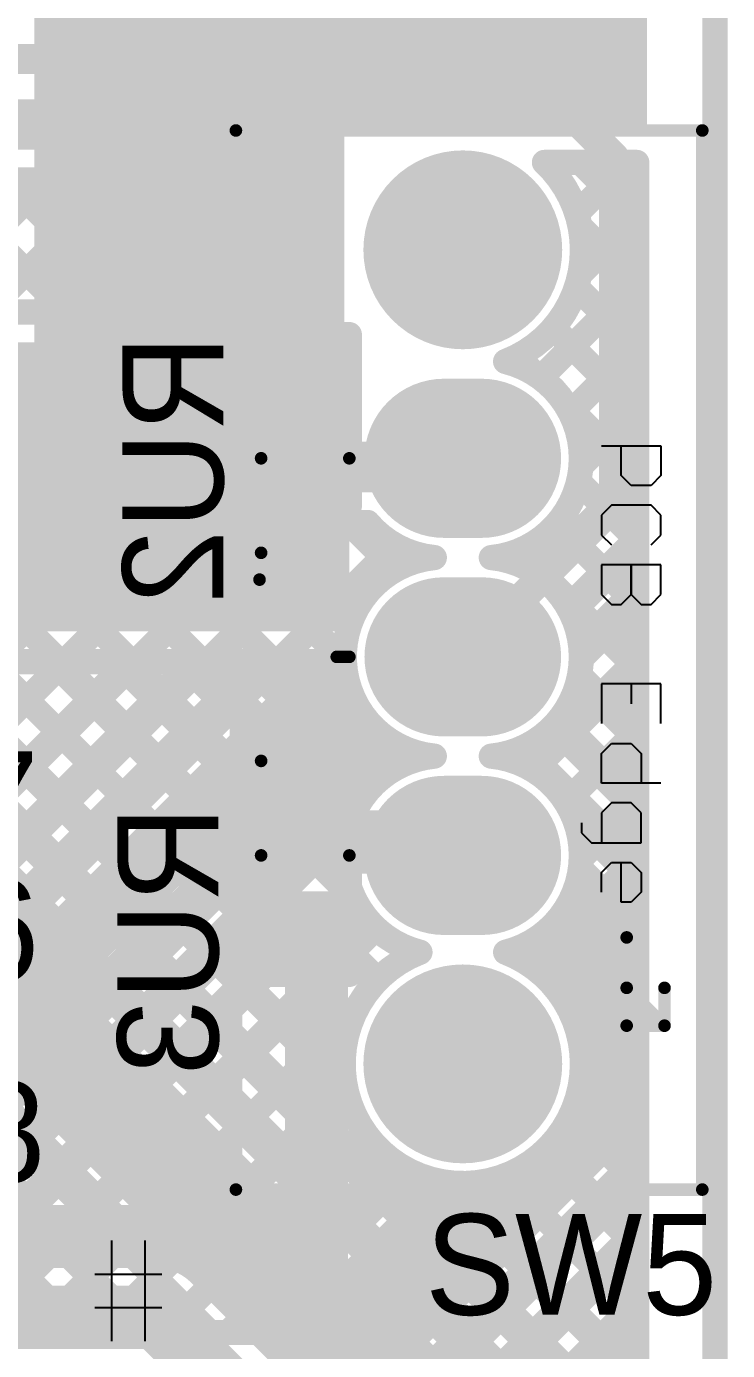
# Model space of a CAD drawing. Header units: millimetres. Extents: x 0.79 to 4.38, y 0.99 to 3.94.
# Drawn here: x 4.073 to 4.351, y 1.524 to 2.049 of the extents above; entities that cross this region are included whole.
import ezdxf

# ---------------------------------------------------------------- set-up
doc = ezdxf.new("R2010")
doc.units = ezdxf.units.MM
doc.header["$MEASUREMENT"] = 0
for name, color, linetype in [('BottomLayer', 5, 'Continuous'), ('BottomOverlay', 54, 'Continuous'), ('BottomPaste', 16, 'Continuous'), ('BottomSolder', 6, 'Continuous'), ('Mechanical2', 216, 'Continuous'), ('MultiLayer', 9, 'Continuous'), ('PadHoleLayer', 156, 'Continuous'), ('TopLayer', 1, 'Continuous'), ('TopOverlay', 2, 'Continuous'), ('TopSolder', 216, 'Continuous')]:
    doc.layers.add(name, color=color, linetype=linetype)

# ---------------------------------------------------------------- blocks, each defined once
blk = doc.blocks.new('OS102011MA1QN1_58')
at = {"layer": 'BottomLayer'}
for points, const_width in [([(-0.10039, 0, 1), (-0.06496, 0, 1)], 0.03543), ([(-0.01378, 0.00744, 1), (0.01378, 0.00744, 1)], 0.02756), ([(0.06496, 0.00744, 1), (0.09252, 0.00744, 1)], 0.02756), ([(0.1437, 0.00744, 1), (0.17126, 0.00744, 1)], 0.02756), ([(0.22244, 0, 1), (0.25787, 0, 1)], 0.03543), ([(-0.01378, -0.00744, 1), (0.01378, -0.00744, 1)], 0.02756), ([(0.06496, -0.00744, 1), (0.09252, -0.00744, 1)], 0.02756), ([(0.1437, -0.00744, 1), (0.17126, -0.00744, 1)], 0.02756)]:
    blk.add_lwpolyline(points, format="xyb", close=True, dxfattribs=dict(at, const_width=const_width))
at = {"layer": 'BottomLayer', "const_width": 0.05512}
for points in [[(0, 0.00744), (0, -0.00744)], [(0.07874, 0.00744), (0.07874, -0.00744)], [(0.15748, 0.00744), (0.15748, -0.00744)]]:
    blk.add_lwpolyline(points, dxfattribs=at)
at = {"layer": 'BottomSolder'}
for points, const_width in [([(-0.10239, 0, 1), (-0.06296, 0, 1)], 0.03943), ([(-0.01578, 0.00744, 1), (0.01578, 0.00744, 1)], 0.03156), ([(0.06296, 0.00744, 1), (0.09452, 0.00744, 1)], 0.03156), ([(0.1417, 0.00744, 1), (0.17326, 0.00744, 1)], 0.03156), ([(0.22044, 0, 1), (0.25987, 0, 1)], 0.03943), ([(-0.01578, -0.00744, 1), (0.01578, -0.00744, 1)], 0.03156), ([(0.06296, -0.00744, 1), (0.09452, -0.00744, 1)], 0.03156), ([(0.1417, -0.00744, 1), (0.17326, -0.00744, 1)], 0.03156)]:
    blk.add_lwpolyline(points, format="xyb", close=True, dxfattribs=dict(at, const_width=const_width))
at = {"layer": 'BottomSolder', "const_width": 0.06312}
for points in [[(0, 0.00744), (0, -0.00744)], [(0.07874, 0.00744), (0.07874, -0.00744)], [(0.15748, 0.00744), (0.15748, -0.00744)]]:
    blk.add_lwpolyline(points, dxfattribs=at)
at = {"layer": 'MultiLayer'}
for points, const_width in [([(-0.10039, 0, 1), (-0.06496, 0, 1)], 0.03543), ([(-0.01378, 0.00744, 1), (0.01378, 0.00744, 1)], 0.02756), ([(0.06496, 0.00744, 1), (0.09252, 0.00744, 1)], 0.02756), ([(0.1437, 0.00744, 1), (0.17126, 0.00744, 1)], 0.02756), ([(0.22244, 0, 1), (0.25787, 0, 1)], 0.03543), ([(-0.01378, -0.00744, 1), (0.01378, -0.00744, 1)], 0.02756), ([(0.06496, -0.00744, 1), (0.09252, -0.00744, 1)], 0.02756), ([(0.1437, -0.00744, 1), (0.17126, -0.00744, 1)], 0.02756)]:
    blk.add_lwpolyline(points, format="xyb", close=True, dxfattribs=dict(at, const_width=const_width))
at = {"layer": 'MultiLayer', "const_width": 0.05512}
for points in [[(0, 0.00744), (0, -0.00744)], [(0.07874, 0.00744), (0.07874, -0.00744)], [(0.15748, 0.00744), (0.15748, -0.00744)]]:
    blk.add_lwpolyline(points, dxfattribs=at)
at = {"layer": 'PadHoleLayer'}
for points, const_width in [([(-0.09498, 0, 1), (-0.07037, 0, 1)], 0.02461), ([(0.22785, 0, 1), (0.25246, 0, 1)], 0.02461), ([(-0.00984, 0, 1), (0.00984, 0, 1)], 0.01969), ([(0.0689, 0, 1), (0.08858, 0, 1)], 0.01969), ([(0.14764, 0, 1), (0.16732, 0, 1)], 0.01969)]:
    blk.add_lwpolyline(points, format="xyb", close=True, dxfattribs=dict(at, const_width=const_width))
at = {"layer": 'TopLayer'}
for points, const_width in [([(-0.10039, 0, 1), (-0.06496, 0, 1)], 0.03543), ([(-0.01378, 0.00744, 1), (0.01378, 0.00744, 1)], 0.02756), ([(0.06496, 0.00744, 1), (0.09252, 0.00744, 1)], 0.02756), ([(0.1437, 0.00744, 1), (0.17126, 0.00744, 1)], 0.02756), ([(0.22244, 0, 1), (0.25787, 0, 1)], 0.03543), ([(-0.01378, -0.00744, 1), (0.01378, -0.00744, 1)], 0.02756), ([(0.06496, -0.00744, 1), (0.09252, -0.00744, 1)], 0.02756), ([(0.1437, -0.00744, 1), (0.17126, -0.00744, 1)], 0.02756)]:
    blk.add_lwpolyline(points, format="xyb", close=True, dxfattribs=dict(at, const_width=const_width))
at = {"layer": 'TopLayer', "const_width": 0.05512}
for points in [[(0, 0.00744), (0, -0.00744)], [(0.07874, 0.00744), (0.07874, -0.00744)], [(0.15748, 0.00744), (0.15748, -0.00744)]]:
    blk.add_lwpolyline(points, dxfattribs=at)
at = {"layer": 'TopOverlay'}
for p, q in [((-0.005, 0.055), (-0.005, 0.07861)), ((-0.005, 0.07861), (0.00681, 0.07861)), ((0.00681, 0.07861), (0.01074, 0.07468)), ((0.01074, 0.07468), (0.01074, 0.06681)), ((0.02255, 0.07861), (0.01861, 0.07468)), ((0.01861, 0.07468), (0.01861, 0.05894)), ((0.03042, 0.07861), (0.02255, 0.07861)), ((0.03436, 0.07468), (0.03042, 0.07861)), ((0.04223, 0.07861), (0.04223, 0.055)), ((0.05404, 0.07861), (0.04223, 0.07861)), ((0.05797, 0.07468), (0.05404, 0.07861)), ((0.05797, 0.07074), (0.05797, 0.07468)), ((0.1052, 0.07861), (0.08946, 0.07861)), ((0.08946, 0.07861), (0.08946, 0.055)), ((0.12881, 0.07861), (0.12881, 0.055)), ((0.05404, 0.06681), (0.05797, 0.07074)), ((0.11307, 0.06681), (0.11701, 0.07074)), ((0.11701, 0.07074), (0.12881, 0.07074)), ((0.14062, 0.07074), (0.13669, 0.06681)), ((0.15243, 0.07074), (0.14062, 0.07074)), ((0.15243, 0.05106), (0.15243, 0.07074)), ((0.1603, 0.06681), (0.16424, 0.07074)), ((0.16424, 0.07074), (0.17211, 0.07074)), ((0.17211, 0.07074), (0.17604, 0.06681)), ((0.01074, 0.06681), (0.00681, 0.06287)), ((0.05404, 0.06681), (0.04223, 0.06681)), ((0.04223, 0.06681), (0.05404, 0.06681)), ((0.05797, 0.06287), (0.05404, 0.06681)), ((0.08946, 0.06681), (0.09733, 0.06681)), ((0.11307, 0.05894), (0.11307, 0.06681)), ((0.13669, 0.06681), (0.13669, 0.05894)), ((0.1603, 0.05894), (0.1603, 0.06681)), ((0.17604, 0.06681), (0.17604, 0.06287)), ((0.00681, 0.06287), (-0.005, 0.06287)), ((0.01861, 0.05894), (0.02255, 0.055)), ((0.03042, 0.055), (0.03436, 0.05894)), ((0.05404, 0.055), (0.05797, 0.05894)), ((0.05797, 0.05894), (0.05797, 0.06287)), ((0.11701, 0.055), (0.11307, 0.05894)), ((0.13669, 0.05894), (0.14062, 0.055)), ((0.17604, 0.06287), (0.1603, 0.06287)), ((0.16424, 0.055), (0.1603, 0.05894)), ((0.02255, 0.055), (0.03042, 0.055)), ((0.04223, 0.055), (0.05404, 0.055)), ((0.08946, 0.055), (0.1052, 0.055)), ((0.12881, 0.055), (0.11701, 0.055)), ((0.14062, 0.055), (0.15243, 0.055)), ((0.17211, 0.055), (0.16424, 0.055)), ((0.14849, 0.04713), (0.15243, 0.05106)), ((0.14456, 0.04713), (0.14849, 0.04713))]:
    blk.add_line(p, q, dxfattribs=at)
at = {"layer": 'TopOverlay', "const_width": 0.005}
for points in [[(-0.13, -0.09), (-0.13, 0.095)], [(0.29, 0.095), (-0.13, 0.095)], [(0.29, -0.09), (0.29, 0.095)], [(0.225, 0.08), (0.21, 0.08)], [(0.21, 0.065), (0.225, 0.08)], [(0.225, 0.065), (0.225, 0.08)], [(0.21, 0.065), (0.19, 0.065)], [(0, -0.08), (0, -0.045)], [(0.07874, -0.05), (0.07874, -0.045)], [(0.15748, -0.08), (0.15748, -0.045)], [(0.04811, -0.08063), (0.07874, -0.05)], [(0.03748, -0.08), (0, -0.08)], [(0.15748, -0.08), (0.12, -0.08)], [(0.29, -0.09), (-0.13, -0.09)]]:
    blk.add_lwpolyline(points, dxfattribs=at)
at = {"layer": 'TopOverlay', "const_width": 0.0025}
for points in [[(-0.13125, 0.095, 1), (-0.12875, 0.095, 1)], [(-0.13125, 0.095, 1), (-0.12875, 0.095, 1)], [(0.28875, 0.095, 1), (0.29125, 0.095, 1)], [(0.28875, 0.095, 1), (0.29125, 0.095, 1)], [(0.20875, 0.08, 1), (0.21125, 0.08, 1)], [(0.22375, 0.08, 1), (0.22625, 0.08, 1)], [(0.22375, 0.08, 1), (0.22625, 0.08, 1)], [(0.22375, 0.08, 1), (0.22625, 0.08, 1)], [(0.18875, 0.065, 1), (0.19125, 0.065, 1)], [(0.20875, 0.065, 1), (0.21125, 0.065, 1)], [(0.20875, 0.065, 1), (0.21125, 0.065, 1)], [(0.22375, 0.065, 1), (0.22625, 0.065, 1)], [(-0.00125, -0.045, 1), (0.00125, -0.045, 1)], [(0.07749, -0.045, 1), (0.07999, -0.045, 1)], [(0.15623, -0.045, 1), (0.15873, -0.045, 1)], [(0.07749, -0.05, 1), (0.07999, -0.05, 1)], [(0.07749, -0.05, 1), (0.07999, -0.05, 1)], [(-0.00125, -0.08, 1), (0.00125, -0.08, 1)], [(-0.00125, -0.08, 1), (0.00125, -0.08, 1)], [(0.03623, -0.08, 1), (0.03873, -0.08, 1)], [(0.04686, -0.08063, 1), (0.04936, -0.08063, 1)], [(0.11875, -0.08, 1), (0.12125, -0.08, 1)], [(0.15623, -0.08, 1), (0.15873, -0.08, 1)], [(0.15623, -0.08, 1), (0.15873, -0.08, 1)], [(-0.13125, -0.09, 1), (-0.12875, -0.09, 1)], [(-0.13125, -0.09, 1), (-0.12875, -0.09, 1)], [(0.28875, -0.09, 1), (0.29125, -0.09, 1)], [(0.28875, -0.09, 1), (0.29125, -0.09, 1)]]:
    blk.add_lwpolyline(points, format="xyb", close=True, dxfattribs=at)
at = {"layer": 'TopSolder'}
for points, const_width in [([(-0.10239, 0, 1), (-0.06296, 0, 1)], 0.03943), ([(-0.01578, 0.00744, 1), (0.01578, 0.00744, 1)], 0.03156), ([(0.06296, 0.00744, 1), (0.09452, 0.00744, 1)], 0.03156), ([(0.1417, 0.00744, 1), (0.17326, 0.00744, 1)], 0.03156), ([(0.22044, 0, 1), (0.25987, 0, 1)], 0.03943), ([(-0.01578, -0.00744, 1), (0.01578, -0.00744, 1)], 0.03156), ([(0.06296, -0.00744, 1), (0.09452, -0.00744, 1)], 0.03156), ([(0.1417, -0.00744, 1), (0.17326, -0.00744, 1)], 0.03156)]:
    blk.add_lwpolyline(points, format="xyb", close=True, dxfattribs=dict(at, const_width=const_width))
at = {"layer": 'TopSolder', "const_width": 0.06312}
for points in [[(0, 0.00744), (0, -0.00744)], [(0.07874, 0.00744), (0.07874, -0.00744)], [(0.15748, 0.00744), (0.15748, -0.00744)]]:
    blk.add_lwpolyline(points, dxfattribs=at)
blk = doc.blocks.new('R__0402_B_60')
at = {"layer": 'BottomLayer'}
for points in [[(-0.0275, 0.0125), (-0.0275, -0.0125), (-0.0095, 0.0125), (-0.0095, -0.0125)], [(0.0095, 0.0125), (0.0095, -0.0125), (0.0275, 0.0125), (0.0275, -0.0125)]]:
    blk.add_solid(points, dxfattribs=at)
at = {"layer": 'BottomOverlay', "const_width": 0.01}
for points in [[(0.034, 0.019), (-0.034, 0.019)], [(-0.034, -0.019), (-0.034, 0.019)], [(0.034, -0.019), (0.034, 0.019)], [(0.034, -0.019), (-0.034, -0.019)]]:
    blk.add_lwpolyline(points, dxfattribs=at)
at = {"layer": 'BottomOverlay', "const_width": 0.005}
for points in [[(-0.0365, 0.019, 1), (-0.0315, 0.019, 1)], [(-0.0365, 0.019, 1), (-0.0315, 0.019, 1)], [(0.0315, 0.019, 1), (0.0365, 0.019, 1)], [(0.0315, 0.019, 1), (0.0365, 0.019, 1)], [(-0.0365, -0.019, 1), (-0.0315, -0.019, 1)], [(-0.0365, -0.019, 1), (-0.0315, -0.019, 1)], [(0.0315, -0.019, 1), (0.0365, -0.019, 1)], [(0.0315, -0.019, 1), (0.0365, -0.019, 1)]]:
    blk.add_lwpolyline(points, format="xyb", close=True, dxfattribs=at)
at = {"layer": 'BottomPaste'}
for points in [[(-0.0275, 0.0125), (-0.0275, -0.0125), (-0.0095, 0.0125), (-0.0095, -0.0125)], [(0.0095, 0.0125), (0.0095, -0.0125), (0.0275, 0.0125), (0.0275, -0.0125)]]:
    blk.add_solid(points, dxfattribs=at)
at = {"layer": 'BottomSolder'}
for points in [[(-0.0315, 0.0165), (-0.0315, -0.0165), (-0.0055, 0.0165), (-0.0055, -0.0165)], [(0.0055, 0.0165), (0.0055, -0.0165), (0.0315, 0.0165), (0.0315, -0.0165)]]:
    blk.add_solid(points, dxfattribs=at)
blk = doc.blocks.new('R__0402_B_61')
at = {"layer": 'BottomLayer'}
for points in [[(-0.0275, 0.0125), (-0.0275, -0.0125), (-0.0095, 0.0125), (-0.0095, -0.0125)], [(0.0095, 0.0125), (0.0095, -0.0125), (0.0275, 0.0125), (0.0275, -0.0125)]]:
    blk.add_solid(points, dxfattribs=at)
at = {"layer": 'BottomOverlay', "const_width": 0.01}
for points in [[(-0.034, 0.019), (0.034, 0.019)], [(-0.034, 0.019), (-0.034, -0.019)], [(0.034, 0.019), (0.034, -0.019)], [(-0.034, -0.019), (0.034, -0.019)]]:
    blk.add_lwpolyline(points, dxfattribs=at)
at = {"layer": 'BottomOverlay', "const_width": 0.005}
for points in [[(-0.0365, 0.019, 1), (-0.0315, 0.019, 1)], [(-0.0365, 0.019, 1), (-0.0315, 0.019, 1)], [(0.0315, 0.019, 1), (0.0365, 0.019, 1)], [(0.0315, 0.019, 1), (0.0365, 0.019, 1)], [(-0.0365, -0.019, 1), (-0.0315, -0.019, 1)], [(-0.0365, -0.019, 1), (-0.0315, -0.019, 1)], [(0.0315, -0.019, 1), (0.0365, -0.019, 1)], [(0.0315, -0.019, 1), (0.0365, -0.019, 1)]]:
    blk.add_lwpolyline(points, format="xyb", close=True, dxfattribs=at)
at = {"layer": 'BottomPaste'}
for points in [[(-0.0275, 0.0125), (-0.0275, -0.0125), (-0.0095, 0.0125), (-0.0095, -0.0125)], [(0.0095, 0.0125), (0.0095, -0.0125), (0.0275, 0.0125), (0.0275, -0.0125)]]:
    blk.add_solid(points, dxfattribs=at)
at = {"layer": 'BottomSolder'}
for points in [[(-0.0315, 0.0165), (-0.0315, -0.0165), (-0.0055, 0.0165), (-0.0055, -0.0165)], [(0.0055, 0.0165), (0.0055, -0.0165), (0.0315, 0.0165), (0.0315, -0.0165)]]:
    blk.add_solid(points, dxfattribs=at)

msp = doc.modelspace()

# ---------------------------------------------------------------- linework, layer by layer
at = {"layer": 'BottomLayer'}
for points, const_width in [([(3.006, 2.036), (4.267, 2.036)], 0.012), ([(4.267, 2.036), (4.306, 1.997)], 0.012), ([(3.941, 2.01), (4.12, 2.01)], 0.02), ([(4.12, 2.01), (4.182, 1.948)], 0.02), ([(4.306, 1.85892), (4.306, 1.997)], 0.012), ([(3.95011, 1.988), (4.11089, 1.988)], 0.01), ([(4.02875, 1.93571), (4.08104, 1.988)], 0.01), ([(4.03655, 1.988), (4.08884, 1.93571)], 0.01), ([(4.05704, 1.93571), (4.10932, 1.988)], 0.01), ([(4.06483, 1.988), (4.11712, 1.93571)], 0.01), ([(4.09312, 1.988), (4.14541, 1.93571)], 0.01), ([(4.11089, 1.988), (4.16, 1.93889)], 0.01), ([(4.08532, 1.93571), (4.12425, 1.97464)], 0.01), ([(4.1136, 1.93571), (4.13839, 1.9605)], 0.01), ([(4.182, 1.91121), (4.182, 1.948)], 0.02), ([(4.14189, 1.93571), (4.15253, 1.94636)], 0.01), ([(4.16, 1.93571), (4.16, 1.93889)], 0.01), ([(3.63721, 1.93571), (4.16, 1.93571)], 0.01), ([(3.63721, 1.91121), (4.182, 1.91121)], 0.025), ([(3.64736, 1.88671), (4.1575, 1.88671)], 0.01), ([(3.77014, 1.88671), (4.09535, 1.5615)], 0.01), ([(3.79843, 1.88671), (4.12364, 1.5615)], 0.01), ([(3.82671, 1.88671), (4.313, 1.40042)], 0.01), ([(3.85499, 1.88671), (4.313, 1.42871)], 0.01), ([(3.85694, 1.62248), (4.12117, 1.88671)], 0.01), ([(3.85694, 1.65077), (4.09289, 1.88671)], 0.01), ([(3.85694, 1.5942), (4.14946, 1.88671)], 0.01), ([(3.88328, 1.88671), (4.313, 1.45699)], 0.01), ([(3.91156, 1.88671), (4.313, 1.48528)], 0.01), ([(3.93985, 1.88671), (4.1998, 1.62676)], 0.01), ([(3.96813, 1.88671), (4.20135, 1.6535)], 0.01), ([(3.99642, 1.88671), (4.1575, 1.72563)], 0.01), ([(4.0247, 1.88671), (4.16491, 1.7465)], 0.01), ([(4.05298, 1.88671), (4.1897, 1.75)], 0.01), ([(4.08127, 1.88671), (4.21559, 1.75239)], 0.01), ([(4.10955, 1.88671), (4.19904, 1.79723)], 0.01), ([(4.13784, 1.88671), (4.1575, 1.86705)], 0.01), ([(4.1575, 1.85321), (4.1575, 1.88671)], 0.01), ([(4.24256, 1.87421), (4.246, 1.87766)], 0.02), ([(4.182, 1.87421), (4.24256, 1.87421)], 0.02), ([(3.86056, 1.56953), (4.1575, 1.86647)], 0.01), ([(4.246, 1.79892), (4.306, 1.85892)], 0.012), ([(3.88081, 1.5615), (4.17253, 1.85321)], 0.01), ([(3.9091, 1.5615), (4.19981, 1.85221)], 0.01), ([(4.1575, 1.85321), (4.17544, 1.85321)], 0.01), ([(4.17134, 1.85321), (4.20488, 1.81967)], 0.01), ([(4.182, 1.85221), (4.20827, 1.85221)], 0.01), ([(4.20062, 1.85221), (4.21934, 1.83349)], 0.01), ([(3.93738, 1.5615), (4.2191, 1.84322)], 0.01), ([(4.28893, 1.81639), (4.313, 1.84046)], 0.01), ([(4.313, 1.19305), (4.313, 1.84046)], 0.01), ([(4.30511, 1.83257), (4.313, 1.82469)], 0.01), ([(4.29271, 1.80369), (4.313, 1.82398)], 0.01), ([(4.29097, 1.81843), (4.313, 1.7964)], 0.01), ([(3.96567, 1.5615), (4.19919, 1.79503)], 0.01), ([(4.27227, 1.75497), (4.313, 1.7957)], 0.01), ([(4.29181, 1.7893), (4.313, 1.76812)], 0.01), ([(4.18245, 1.75), (4.20722, 1.77477)], 0.01), ([(4.28165, 1.77118), (4.313, 1.73983)], 0.01), ([(4.28689, 1.7413), (4.313, 1.76741)], 0.01), ([(4.21073, 1.75), (4.2232, 1.76246)], 0.01), ([(4.26381, 1.76074), (4.26733, 1.75722)], 0.01), ([(4.182, 1.75), (4.21257, 1.75)], 0.01), ([(4.1575, 1.7465), (4.16938, 1.7465)], 0.01), ([(4.1575, 1.7255), (4.1575, 1.7465)], 0.01), ([(4.29299, 1.71911), (4.313, 1.73913)], 0.01), ([(4.182, 1.7255), (4.24068, 1.7255)], 0.025), ([(4.24068, 1.7255), (4.246, 1.72018)], 0.025), ([(4.29048, 1.73407), (4.313, 1.71155)], 0.01), ([(3.99395, 1.5615), (4.1575, 1.72505)], 0.01), ([(4.1575, 1.7045), (4.1575, 1.7255)], 0.01), ([(4.27622, 1.67406), (4.313, 1.71084)], 0.01), ([(4.02223, 1.5615), (4.16523, 1.7045)], 0.01), ([(4.1575, 1.7045), (4.16938, 1.7045)], 0.01), ([(4.29034, 1.70592), (4.313, 1.68327)], 0.01), ([(4.05052, 1.5615), (4.19002, 1.701)], 0.01), ([(4.182, 1.701), (4.20396, 1.701)], 0.01), ([(4.18213, 1.701), (4.21227, 1.67085)], 0.01), ([(4.0788, 1.5615), (4.21005, 1.69275)], 0.01), ([(4.182, 1.6885), (4.18794, 1.68256)], 0.025), ([(4.18794, 1.51875), (4.18794, 1.68256)], 0.025), ([(4.27845, 1.68953), (4.313, 1.65498)], 0.01), ([(4.28867, 1.65823), (4.313, 1.68256)], 0.01), ([(4.10709, 1.5615), (4.20291, 1.65732)], 0.01), ([(4.29335, 1.63462), (4.313, 1.65428)], 0.01), ([(4.29241, 1.64728), (4.313, 1.6267)], 0.01), ([(4.1336, 1.55973), (4.19996, 1.62609)], 0.01), ([(4.18044, 1.49343), (4.313, 1.62599)], 0.01), ([(4.29046, 1.62096), (4.313, 1.59841)], 0.01), ([(4.14912, 1.54697), (4.20944, 1.60728)], 0.01), ([(4.27935, 1.60377), (4.313, 1.57013)], 0.01), ([(4.18044, 1.46515), (4.313, 1.59771)], 0.01), ([(4.16327, 1.53283), (4.22527, 1.59483)], 0.01), ([(4.23526, 1.5913), (4.313, 1.51356)], 0.01), ([(4.262, 1.59285), (4.313, 1.54184)], 0.01), ([(4.17691, 1.51818), (4.24888, 1.59015)], 0.01), ([(3.95544, 1.569), (4.1377, 1.569)], 0.025), ([(4.1377, 1.569), (4.18794, 1.51875)], 0.025), ([(4.18044, 1.43687), (4.313, 1.56942)], 0.01), ([(3.86859, 1.5615), (4.12444, 1.5615)], 0.01), ([(4.14179, 1.5543), (4.17324, 1.52285)], 0.01), ([(3.85844, 1.537), (4.12444, 1.537)], 0.025), ([(4.12444, 1.537), (4.15594, 1.5055)], 0.025), ([(4.18044, 1.40858), (4.313, 1.54114)], 0.01), ([(4.18794, 1.4295), (4.18794, 1.51875)], 0.025)]:
    msp.add_lwpolyline(points, dxfattribs=dict(at, const_width=const_width))
for points, const_width in [([(4.264, 2.036, 1), (4.27, 2.036, 1)], 0.006), ([(4.264, 2.036, 1), (4.27, 2.036, 1)], 0.006), ([(4.115, 2.01, 1), (4.125, 2.01, 1)], 0.01), ([(4.115, 2.01, 1), (4.125, 2.01, 1)], 0.01), ([(4.303, 1.997, 1), (4.309, 1.997, 1)], 0.006), ([(4.303, 1.997, 1), (4.309, 1.997, 1)], 0.006), ([(4.07854, 1.988, 1), (4.08354, 1.988, 1)], 0.005), ([(4.09062, 1.988, 1), (4.09562, 1.988, 1)], 0.005), ([(4.10682, 1.988, 1), (4.11182, 1.988, 1)], 0.005), ([(4.10839, 1.988, 1), (4.11339, 1.988, 1)], 0.005), ([(4.10839, 1.988, 1), (4.11339, 1.988, 1)], 0.005), ([(4.12175, 1.97464, 1), (4.12675, 1.97464, 1)], 0.005), ([(4.13589, 1.9605, 1), (4.14089, 1.9605, 1)], 0.005), ([(4.177, 1.948, 1), (4.187, 1.948, 1)], 0.01), ([(4.177, 1.948, 1), (4.187, 1.948, 1)], 0.01), ([(4.15003, 1.94636, 1), (4.15503, 1.94636, 1)], 0.005), ([(4.1575, 1.93889, 1), (4.1625, 1.93889, 1)], 0.005), ([(4.1575, 1.93889, 1), (4.1625, 1.93889, 1)], 0.005), ([(4.08282, 1.93571, 1), (4.08782, 1.93571, 1)], 0.005), ([(4.08634, 1.93571, 1), (4.09134, 1.93571, 1)], 0.005), ([(4.1111, 1.93571, 1), (4.1161, 1.93571, 1)], 0.005), ([(4.11462, 1.93571, 1), (4.11962, 1.93571, 1)], 0.005), ([(4.13939, 1.93571, 1), (4.14439, 1.93571, 1)], 0.005), ([(4.14291, 1.93571, 1), (4.14791, 1.93571, 1)], 0.005), ([(4.1575, 1.93571, 1), (4.1625, 1.93571, 1)], 0.005), ([(4.1575, 1.93571, 1), (4.1625, 1.93571, 1)], 0.005), ([(4.17575, 1.91121, 1), (4.18825, 1.91121, 1)], 0.0125), ([(4.177, 1.91121, 1), (4.187, 1.91121, 1)], 0.01), ([(4.07877, 1.88671, 1), (4.08377, 1.88671, 1)], 0.005), ([(4.09039, 1.88671, 1), (4.09539, 1.88671, 1)], 0.005), ([(4.10705, 1.88671, 1), (4.11205, 1.88671, 1)], 0.005), ([(4.11867, 1.88671, 1), (4.12367, 1.88671, 1)], 0.005), ([(4.13534, 1.88671, 1), (4.14034, 1.88671, 1)], 0.005), ([(4.14696, 1.88671, 1), (4.15196, 1.88671, 1)], 0.005), ([(4.155, 1.88671, 1), (4.16, 1.88671, 1)], 0.005), ([(4.155, 1.88671, 1), (4.16, 1.88671, 1)], 0.005), ([(4.241, 1.87766, 1), (4.251, 1.87766, 1)], 0.01), ([(4.177, 1.87421, 1), (4.187, 1.87421, 1)], 0.01), ([(4.23756, 1.87421, 1), (4.24756, 1.87421, 1)], 0.01), ([(4.23756, 1.87421, 1), (4.24756, 1.87421, 1)], 0.01), ([(4.155, 1.86705, 1), (4.16, 1.86705, 1)], 0.005), ([(4.155, 1.86647, 1), (4.16, 1.86647, 1)], 0.005), ([(4.303, 1.85892, 1), (4.309, 1.85892, 1)], 0.006), ([(4.303, 1.85892, 1), (4.309, 1.85892, 1)], 0.006), ([(4.155, 1.85321, 1), (4.16, 1.85321, 1)], 0.005), ([(4.155, 1.85321, 1), (4.16, 1.85321, 1)], 0.005), ([(4.16884, 1.85321, 1), (4.17384, 1.85321, 1)], 0.005), ([(4.17003, 1.85321, 1), (4.17503, 1.85321, 1)], 0.005), ([(4.17294, 1.85321, 1), (4.17794, 1.85321, 1)], 0.005), ([(4.17294, 1.85321, 1), (4.17794, 1.85321, 1)], 0.005), ([(4.1795, 1.85221, 1), (4.1845, 1.85221, 1)], 0.005), ([(4.1795, 1.85221, 1), (4.1845, 1.85221, 1)], 0.005), ([(4.19731, 1.85221, 1), (4.20231, 1.85221, 1)], 0.005), ([(4.19812, 1.85221, 1), (4.20312, 1.85221, 1)], 0.005), ([(4.20577, 1.85221, 1), (4.21077, 1.85221, 1)], 0.005), ([(4.20577, 1.85221, 1), (4.21077, 1.85221, 1)], 0.005), ([(4.2166, 1.84322, 1), (4.2216, 1.84322, 1)], 0.005), ([(4.2322, 1.83829, 1), (4.2372, 1.83829, 1)], 0.005), ([(4.2322, 1.83829, 1), (4.2372, 1.83829, 1)], 0.005), ([(4.3105, 1.84046, 1), (4.3155, 1.84046, 1)], 0.005), ([(4.3105, 1.84046, 1), (4.3155, 1.84046, 1)], 0.005), ([(4.21684, 1.83349, 1), (4.22184, 1.83349, 1)], 0.005), ([(4.30261, 1.83257, 1), (4.30761, 1.83257, 1)], 0.005), ([(4.3105, 1.82469, 1), (4.3155, 1.82469, 1)], 0.005), ([(4.3105, 1.82398, 1), (4.3155, 1.82398, 1)], 0.005), ([(4.20238, 1.81967, 1), (4.20738, 1.81967, 1)], 0.005), ([(4.28847, 1.81843, 1), (4.29347, 1.81843, 1)], 0.005), ([(4.28643, 1.81639, 1), (4.29143, 1.81639, 1)], 0.005), ([(4.28643, 1.81639, 1), (4.29143, 1.81639, 1)], 0.005), ([(4.29021, 1.80369, 1), (4.29521, 1.80369, 1)], 0.005), ([(4.19654, 1.79723, 1), (4.20154, 1.79723, 1)], 0.005), ([(4.243, 1.79892, 1), (4.249, 1.79892, 1)], 0.006), ([(4.2905, 1.79892, 1), (4.2955, 1.79892, 1)], 0.005), ([(4.2905, 1.79892, 1), (4.2955, 1.79892, 1)], 0.005), ([(4.3105, 1.7964, 1), (4.3155, 1.7964, 1)], 0.005), ([(4.19669, 1.79503, 1), (4.20169, 1.79503, 1)], 0.005), ([(4.3105, 1.7957, 1), (4.3155, 1.7957, 1)], 0.005), ([(4.28931, 1.7893, 1), (4.29431, 1.7893, 1)], 0.005), ([(4.20472, 1.77477, 1), (4.20972, 1.77477, 1)], 0.005), ([(4.27915, 1.77118, 1), (4.28415, 1.77118, 1)], 0.005), ([(4.3105, 1.76812, 1), (4.3155, 1.76812, 1)], 0.005), ([(4.3105, 1.76741, 1), (4.3155, 1.76741, 1)], 0.005), ([(4.2207, 1.76246, 1), (4.2257, 1.76246, 1)], 0.005), ([(4.2322, 1.75955, 1), (4.2372, 1.75955, 1)], 0.005), ([(4.2322, 1.75955, 1), (4.2372, 1.75955, 1)], 0.005), ([(4.2548, 1.75955, 1), (4.2598, 1.75955, 1)], 0.005), ([(4.2548, 1.75955, 1), (4.2598, 1.75955, 1)], 0.005), ([(4.26131, 1.76074, 1), (4.26631, 1.76074, 1)], 0.005), ([(4.26483, 1.75722, 1), (4.26983, 1.75722, 1)], 0.005), ([(4.26977, 1.75497, 1), (4.27477, 1.75497, 1)], 0.005), ([(4.1795, 1.75, 1), (4.1845, 1.75, 1)], 0.005), ([(4.1795, 1.75, 1), (4.1845, 1.75, 1)], 0.005), ([(4.17995, 1.75, 1), (4.18495, 1.75, 1)], 0.005), ([(4.1872, 1.75, 1), (4.1922, 1.75, 1)], 0.005), ([(4.20823, 1.75, 1), (4.21323, 1.75, 1)], 0.005), ([(4.21007, 1.75, 1), (4.21507, 1.75, 1)], 0.005), ([(4.21007, 1.75, 1), (4.21507, 1.75, 1)], 0.005), ([(4.21309, 1.75239, 1), (4.21809, 1.75239, 1)], 0.005), ([(4.155, 1.7465, 1), (4.16, 1.7465, 1)], 0.005), ([(4.155, 1.7465, 1), (4.16, 1.7465, 1)], 0.005), ([(4.16241, 1.7465, 1), (4.16741, 1.7465, 1)], 0.005), ([(4.16688, 1.7465, 1), (4.17188, 1.7465, 1)], 0.005), ([(4.16688, 1.7465, 1), (4.17188, 1.7465, 1)], 0.005), ([(4.28439, 1.7413, 1), (4.28939, 1.7413, 1)], 0.005), ([(4.3105, 1.73983, 1), (4.3155, 1.73983, 1)], 0.005), ([(4.3105, 1.73913, 1), (4.3155, 1.73913, 1)], 0.005), ([(4.17575, 1.7255, 1), (4.18825, 1.7255, 1)], 0.0125), ([(4.23443, 1.7255, 1), (4.24693, 1.7255, 1)], 0.0125), ([(4.23443, 1.7255, 1), (4.24693, 1.7255, 1)], 0.0125), ([(4.28798, 1.73407, 1), (4.29298, 1.73407, 1)], 0.005), ([(4.155, 1.72563, 1), (4.16, 1.72563, 1)], 0.005), ([(4.155, 1.7255, 1), (4.16, 1.7255, 1)], 0.005), ([(4.155, 1.7255, 1), (4.16, 1.7255, 1)], 0.005), ([(4.155, 1.72505, 1), (4.16, 1.72505, 1)], 0.005), ([(4.23975, 1.72018, 1), (4.25225, 1.72018, 1)], 0.0125), ([(4.29049, 1.71911, 1), (4.29549, 1.71911, 1)], 0.005), ([(4.2905, 1.72018, 1), (4.2955, 1.72018, 1)], 0.005), ([(4.2905, 1.72018, 1), (4.2955, 1.72018, 1)], 0.005), ([(4.3105, 1.71155, 1), (4.3155, 1.71155, 1)], 0.005), ([(4.3105, 1.71084, 1), (4.3155, 1.71084, 1)], 0.005), ([(4.155, 1.7045, 1), (4.16, 1.7045, 1)], 0.005), ([(4.155, 1.7045, 1), (4.16, 1.7045, 1)], 0.005), ([(4.16273, 1.7045, 1), (4.16773, 1.7045, 1)], 0.005), ([(4.16688, 1.7045, 1), (4.17188, 1.7045, 1)], 0.005), ([(4.16688, 1.7045, 1), (4.17188, 1.7045, 1)], 0.005), ([(4.28784, 1.70592, 1), (4.29284, 1.70592, 1)], 0.005), ([(4.1795, 1.701, 1), (4.1845, 1.701, 1)], 0.005), ([(4.1795, 1.701, 1), (4.1845, 1.701, 1)], 0.005), ([(4.17963, 1.701, 1), (4.18463, 1.701, 1)], 0.005), ([(4.18752, 1.701, 1), (4.19252, 1.701, 1)], 0.005), ([(4.20146, 1.701, 1), (4.20646, 1.701, 1)], 0.005), ([(4.20146, 1.701, 1), (4.20646, 1.701, 1)], 0.005), ([(4.17575, 1.6885, 1), (4.18825, 1.6885, 1)], 0.0125), ([(4.20755, 1.69275, 1), (4.21255, 1.69275, 1)], 0.005), ([(4.18169, 1.68256, 1), (4.19419, 1.68256, 1)], 0.0125), ([(4.18169, 1.68256, 1), (4.19419, 1.68256, 1)], 0.0125), ([(4.27595, 1.68953, 1), (4.28095, 1.68953, 1)], 0.005), ([(4.22651, 1.68179, 1), (4.23151, 1.68179, 1)], 0.005), ([(4.22651, 1.68179, 1), (4.23151, 1.68179, 1)], 0.005), ([(4.26049, 1.68179, 1), (4.26549, 1.68179, 1)], 0.005), ([(4.26049, 1.68179, 1), (4.26549, 1.68179, 1)], 0.005), ([(4.3105, 1.68327, 1), (4.3155, 1.68327, 1)], 0.005), ([(4.3105, 1.68256, 1), (4.3155, 1.68256, 1)], 0.005), ([(4.20977, 1.67085, 1), (4.21477, 1.67085, 1)], 0.005), ([(4.27372, 1.67406, 1), (4.27872, 1.67406, 1)], 0.005), ([(4.20041, 1.65732, 1), (4.20541, 1.65732, 1)], 0.005), ([(4.28617, 1.65823, 1), (4.29117, 1.65823, 1)], 0.005), ([(4.3105, 1.65498, 1), (4.3155, 1.65498, 1)], 0.005), ([(4.3105, 1.65428, 1), (4.3155, 1.65428, 1)], 0.005), ([(4.19885, 1.6535, 1), (4.20385, 1.6535, 1)], 0.005), ([(4.28991, 1.64728, 1), (4.29491, 1.64728, 1)], 0.005), ([(4.29085, 1.63462, 1), (4.29585, 1.63462, 1)], 0.005), ([(4.29093, 1.6375, 1), (4.29593, 1.6375, 1)], 0.005), ([(4.29093, 1.6375, 1), (4.29593, 1.6375, 1)], 0.005), ([(4.1973, 1.62676, 1), (4.2023, 1.62676, 1)], 0.005), ([(4.19746, 1.62609, 1), (4.20246, 1.62609, 1)], 0.005), ([(4.3105, 1.6267, 1), (4.3155, 1.6267, 1)], 0.005), ([(4.3105, 1.62599, 1), (4.3155, 1.62599, 1)], 0.005), ([(4.28796, 1.62096, 1), (4.29296, 1.62096, 1)], 0.005), ([(4.20694, 1.60728, 1), (4.21194, 1.60728, 1)], 0.005), ([(4.27685, 1.60377, 1), (4.28185, 1.60377, 1)], 0.005), ([(4.3105, 1.59841, 1), (4.3155, 1.59841, 1)], 0.005), ([(4.3105, 1.59771, 1), (4.3155, 1.59771, 1)], 0.005), ([(4.22277, 1.59483, 1), (4.22777, 1.59483, 1)], 0.005), ([(4.23276, 1.5913, 1), (4.23776, 1.5913, 1)], 0.005), ([(4.2595, 1.59285, 1), (4.2645, 1.59285, 1)], 0.005), ([(4.24638, 1.59015, 1), (4.25138, 1.59015, 1)], 0.005), ([(4.13145, 1.569, 1), (4.14395, 1.569, 1)], 0.0125), ([(4.13145, 1.569, 1), (4.14395, 1.569, 1)], 0.0125), ([(4.3105, 1.57013, 1), (4.3155, 1.57013, 1)], 0.005), ([(4.3105, 1.56942, 1), (4.3155, 1.56942, 1)], 0.005), ([(4.0763, 1.5615, 1), (4.0813, 1.5615, 1)], 0.005), ([(4.09285, 1.5615, 1), (4.09785, 1.5615, 1)], 0.005), ([(4.10459, 1.5615, 1), (4.10959, 1.5615, 1)], 0.005), ([(4.12114, 1.5615, 1), (4.12614, 1.5615, 1)], 0.005), ([(4.12194, 1.5615, 1), (4.12694, 1.5615, 1)], 0.005), ([(4.12194, 1.5615, 1), (4.12694, 1.5615, 1)], 0.005), ([(4.12194, 1.5615, 1), (4.12694, 1.5615, 1)], 0.005), ([(4.1311, 1.55973, 1), (4.1361, 1.55973, 1)], 0.005), ([(4.13927, 1.55432, 1), (4.14427, 1.55432, 1)], 0.005), ([(4.13929, 1.5543, 1), (4.14429, 1.5543, 1)], 0.005), ([(4.13929, 1.5543, 1), (4.14429, 1.5543, 1)], 0.005), ([(4.11819, 1.537, 1), (4.13069, 1.537, 1)], 0.0125), ([(4.11819, 1.537, 1), (4.13069, 1.537, 1)], 0.0125), ([(4.14662, 1.54697, 1), (4.15162, 1.54697, 1)], 0.005), ([(4.3105, 1.54184, 1), (4.3155, 1.54184, 1)], 0.005), ([(4.3105, 1.54114, 1), (4.3155, 1.54114, 1)], 0.005), ([(4.16077, 1.53283, 1), (4.16577, 1.53283, 1)], 0.005), ([(4.18169, 1.51875, 1), (4.19419, 1.51875, 1)], 0.0125), ([(4.18169, 1.51875, 1), (4.19419, 1.51875, 1)], 0.0125), ([(4.18169, 1.51875, 1), (4.19419, 1.51875, 1)], 0.0125), ([(4.17074, 1.52285, 1), (4.17574, 1.52285, 1)], 0.005), ([(4.17074, 1.52285, 1), (4.17574, 1.52285, 1)], 0.005), ([(4.17077, 1.52282, 1), (4.17577, 1.52282, 1)], 0.005)]:
    msp.add_lwpolyline(points, format="xyb", close=True, dxfattribs=dict(at, const_width=const_width))
at = {"layer": 'BottomLayer', "const_width": 0.01}
for points in [[(4.182, 1.85221, -0.075811), (4.17544, 1.85321)], [(4.2347, 1.83829, -0.196032), (4.20827, 1.85221)], [(4.2347, 1.75955, -0.906691), (4.2347, 1.83829)], [(4.28893, 1.81639, -0.114888), (4.293, 1.79892)], [(4.293, 1.79892, -0.385853), (4.2573, 1.75955)], [(4.21257, 1.75, -0.156011), (4.2347, 1.75955)], [(4.2573, 1.75955, -0.385853), (4.293, 1.72018)], [(4.16938, 1.7465, -0.136106), (4.182, 1.75)], [(4.293, 1.72018, -0.344504), (4.26299, 1.68179)], [(4.182, 1.701, -0.136106), (4.16938, 1.7045)], [(4.22901, 1.68179, -0.208177), (4.20396, 1.701)], [(4.29343, 1.6375, -1.90099), (4.22901, 1.68179)], [(4.26299, 1.68179, -0.31058), (4.29343, 1.6375)], [(4.12444, 1.5615, -0.199267), (4.14179, 1.5543)], [(4.12444, 1.5615, -0.198912), (4.14177, 1.55432)], [(4.17324, 1.52285, -0.199267), (4.18044, 1.5055)], [(4.17327, 1.52282, -0.198912), (4.18044, 1.5055)]]:
    msp.add_lwpolyline(points, format="xyb", dxfattribs=at)
at = {"layer": 'Mechanical2', "const_width": 0.01}
msp.add_lwpolyline([(4.346, 0.998), (4.346, 3.754)], dxfattribs=at)
at = {"layer": 'TopLayer', "const_width": 0.01}
for points in [[(4.27838, 1.995), (4.315, 1.995)], [(4.27838, 1.995), (4.315, 1.995)], [(4.28211, 1.99109), (4.28602, 1.995)], [(4.2912, 1.97472), (4.31148, 1.995)], [(4.29259, 1.995), (4.315, 1.97259)], [(4.315, 1.45615), (4.315, 1.995)], [(4.29239, 1.95046), (4.315, 1.97307)], [(4.29252, 1.96962), (4.315, 1.94714)], [(4.2769, 1.90951), (4.315, 1.94761)], [(4.29108, 1.9456), (4.315, 1.92168)], [(4.2819, 1.92933), (4.315, 1.89622)], [(4.28861, 1.89577), (4.315, 1.92215)], [(4.26764, 1.91813), (4.27484, 1.91093)], [(4.28671, 1.89906), (4.315, 1.87077)], [(4.29288, 1.87458), (4.315, 1.8967)], [(4.27551, 1.83175), (4.315, 1.87124)], [(4.2919, 1.86841), (4.315, 1.84531)], [(4.28323, 1.85163), (4.315, 1.81986)], [(4.28778, 1.81856), (4.315, 1.84579)], [(4.26838, 1.84103), (4.315, 1.7944)], [(4.293, 1.79833), (4.315, 1.82033)], [(3.82886, 1.43602), (4.18985, 1.797)], [(3.82886, 1.46147), (4.16439, 1.797)], [(3.912, 1.797), (4.19905, 1.797)], [(3.93056, 1.797), (4.25638, 1.47118)], [(3.93352, 1.6425), (4.08802, 1.797)], [(3.93994, 1.62346), (4.11348, 1.797)], [(3.93994, 1.59801), (4.13893, 1.797)], [(3.95602, 1.797), (4.28184, 1.47118)], [(3.98148, 1.797), (4.315, 1.46348)], [(4.00693, 1.797), (4.315, 1.48893)], [(4.03239, 1.797), (4.19912, 1.63027)], [(4.05784, 1.797), (4.20135, 1.6535)], [(4.0833, 1.797), (4.2109, 1.6694)], [(4.10875, 1.797), (4.20308, 1.70267)], [(4.13421, 1.797), (4.20044, 1.73077)], [(4.15967, 1.797), (4.20957, 1.7471)], [(4.18512, 1.797), (4.20683, 1.7753)], [(4.27406, 1.75394), (4.315, 1.79488)], [(4.29232, 1.79162), (4.315, 1.76895)], [(3.912, 1.79011), (4.17111, 1.531)], [(3.82886, 1.41056), (4.20203, 1.78373)], [(4.28431, 1.77418), (4.315, 1.74349)], [(3.85376, 1.41), (4.21272, 1.76896)], [(3.912, 1.76465), (4.14565, 1.531)], [(4.21494, 1.76719), (4.22484, 1.75728)], [(4.28689, 1.74131), (4.315, 1.76942)], [(4.22732, 1.75811), (4.2296, 1.76039)], [(4.27003, 1.763), (4.315, 1.71803)], [(4.29296, 1.72193), (4.315, 1.74396)], [(3.912, 1.7392), (4.1187, 1.5325)], [(3.87921, 1.41), (4.20063, 1.73142)], [(4.27299, 1.6765), (4.315, 1.71851)], [(3.91188, 1.71386), (4.09324, 1.5325)], [(4.29265, 1.71493), (4.315, 1.69258)], [(3.90417, 1.4095), (4.20137, 1.7067)], [(4.28534, 1.69678), (4.315, 1.66712)], [(3.92962, 1.4095), (4.21147, 1.69135)], [(4.28558, 1.66364), (4.315, 1.69305)], [(4.22105, 1.6847), (4.22549, 1.68027)], [(4.27162, 1.68504), (4.315, 1.64167)], [(4.29278, 1.64537), (4.315, 1.6676)], [(4.07808, 1.5325), (4.20291, 1.65733)], [(4.28764, 1.61478), (4.315, 1.64214)], [(4.29343, 1.63778), (4.315, 1.61621)], [(4.10354, 1.5325), (4.19945, 1.62841)], [(4.17694, 1.47863), (4.315, 1.61669)], [(4.28877, 1.61699), (4.315, 1.59075)], [(4.12899, 1.5325), (4.207, 1.61051)], [(4.2779, 1.6024), (4.315, 1.5653)], [(4.15295, 1.531), (4.21986, 1.59792)], [(4.17694, 1.50408), (4.26872, 1.59586)], [(4.19495, 1.47118), (4.315, 1.59123)], [(4.262, 1.59285), (4.315, 1.53984)], [(4.17694, 1.52954), (4.23813, 1.59072)], [(4.23877, 1.59062), (4.315, 1.51439)], [(4.22041, 1.47118), (4.315, 1.56577)], [(4.24586, 1.47118), (4.315, 1.54032)], [(4.06306, 1.5325), (4.14256, 1.5325)], [(4.14256, 1.531), (4.17694, 1.531)], [(4.17111, 1.531), (4.17694, 1.52517)], [(4.17694, 1.46392), (4.17694, 1.531)], [(4.17694, 1.52517), (4.23093, 1.47118)]]:
    msp.add_lwpolyline(points, dxfattribs=at)
at = {"layer": 'TopLayer', "const_width": 0.005}
for points in [[(4.27588, 1.995, 1), (4.28088, 1.995, 1)], [(4.27588, 1.995, 1), (4.28088, 1.995, 1)], [(4.27588, 1.995, 1), (4.28088, 1.995, 1)], [(4.27961, 1.99109, 1), (4.28461, 1.99109, 1)], [(4.28352, 1.995, 1), (4.28852, 1.995, 1)], [(4.29009, 1.995, 1), (4.29509, 1.995, 1)], [(4.30898, 1.995, 1), (4.31398, 1.995, 1)], [(4.3125, 1.995, 1), (4.3175, 1.995, 1)], [(4.3125, 1.995, 1), (4.3175, 1.995, 1)], [(4.3125, 1.995, 1), (4.3175, 1.995, 1)], [(4.2887, 1.97472, 1), (4.2937, 1.97472, 1)], [(4.29002, 1.96962, 1), (4.29502, 1.96962, 1)], [(4.3125, 1.97307, 1), (4.3175, 1.97307, 1)], [(4.3125, 1.97259, 1), (4.3175, 1.97259, 1)], [(4.29093, 1.96033, 1), (4.29593, 1.96033, 1)], [(4.29093, 1.96033, 1), (4.29593, 1.96033, 1)], [(4.28989, 1.95046, 1), (4.29489, 1.95046, 1)], [(4.28859, 1.9456, 1), (4.29359, 1.9456, 1)], [(4.3125, 1.94761, 1), (4.3175, 1.94761, 1)], [(4.3125, 1.94714, 1), (4.3175, 1.94714, 1)], [(4.2794, 1.92933, 1), (4.2844, 1.92933, 1)], [(4.3125, 1.92215, 1), (4.3175, 1.92215, 1)], [(4.26514, 1.91813, 1), (4.27014, 1.91813, 1)], [(4.3125, 1.92168, 1), (4.3175, 1.92168, 1)], [(4.26049, 1.91605, 1), (4.26549, 1.91605, 1)], [(4.26049, 1.91605, 1), (4.26549, 1.91605, 1)], [(4.27234, 1.91093, 1), (4.27734, 1.91093, 1)], [(4.2744, 1.90951, 1), (4.2794, 1.90951, 1)], [(4.28421, 1.89906, 1), (4.28921, 1.89906, 1)], [(4.28611, 1.89577, 1), (4.29111, 1.89577, 1)], [(4.3125, 1.8967, 1), (4.3175, 1.8967, 1)], [(4.3125, 1.89622, 1), (4.3175, 1.89622, 1)], [(4.2905, 1.87766, 1), (4.2955, 1.87766, 1)], [(4.2905, 1.87766, 1), (4.2955, 1.87766, 1)], [(4.29038, 1.87458, 1), (4.29538, 1.87458, 1)], [(4.3125, 1.87124, 1), (4.3175, 1.87124, 1)], [(4.3125, 1.87077, 1), (4.3175, 1.87077, 1)], [(4.2894, 1.86841, 1), (4.2944, 1.86841, 1)], [(4.28073, 1.85163, 1), (4.28573, 1.85163, 1)], [(4.3125, 1.84579, 1), (4.3175, 1.84579, 1)], [(4.3125, 1.84531, 1), (4.3175, 1.84531, 1)], [(4.2548, 1.83829, 1), (4.2598, 1.83829, 1)], [(4.2548, 1.83829, 1), (4.2598, 1.83829, 1)], [(4.26588, 1.84103, 1), (4.27088, 1.84103, 1)], [(4.27301, 1.83175, 1), (4.27801, 1.83175, 1)], [(4.28528, 1.81856, 1), (4.29028, 1.81856, 1)], [(4.3125, 1.82033, 1), (4.3175, 1.82033, 1)], [(4.3125, 1.81986, 1), (4.3175, 1.81986, 1)], [(4.0808, 1.797, 1), (4.0858, 1.797, 1)], [(4.08552, 1.797, 1), (4.09052, 1.797, 1)], [(4.10625, 1.797, 1), (4.11125, 1.797, 1)], [(4.11098, 1.797, 1), (4.11598, 1.797, 1)], [(4.13171, 1.797, 1), (4.13671, 1.797, 1)], [(4.13643, 1.797, 1), (4.14143, 1.797, 1)], [(4.15717, 1.797, 1), (4.16217, 1.797, 1)], [(4.16189, 1.797, 1), (4.16689, 1.797, 1)], [(4.18262, 1.797, 1), (4.18762, 1.797, 1)], [(4.18735, 1.797, 1), (4.19235, 1.797, 1)], [(4.19655, 1.797, 1), (4.20155, 1.797, 1)], [(4.19655, 1.797, 1), (4.20155, 1.797, 1)], [(4.2905, 1.79892, 1), (4.2955, 1.79892, 1)], [(4.2905, 1.79892, 1), (4.2955, 1.79892, 1)], [(4.2905, 1.79833, 1), (4.2955, 1.79833, 1)], [(4.28982, 1.79162, 1), (4.29482, 1.79162, 1)], [(4.3125, 1.79488, 1), (4.3175, 1.79488, 1)], [(4.3125, 1.7944, 1), (4.3175, 1.7944, 1)], [(4.19953, 1.78373, 1), (4.20453, 1.78373, 1)], [(4.20433, 1.7753, 1), (4.20933, 1.7753, 1)], [(4.28181, 1.77418, 1), (4.28681, 1.77418, 1)], [(4.21022, 1.76896, 1), (4.21522, 1.76896, 1)], [(4.21244, 1.76719, 1), (4.21744, 1.76719, 1)], [(4.3125, 1.76942, 1), (4.3175, 1.76942, 1)], [(4.3125, 1.76895, 1), (4.3175, 1.76895, 1)], [(4.2271, 1.76039, 1), (4.2321, 1.76039, 1)], [(4.2322, 1.75955, 1), (4.2372, 1.75955, 1)], [(4.2322, 1.75955, 1), (4.2372, 1.75955, 1)], [(4.2548, 1.75955, 1), (4.2598, 1.75955, 1)], [(4.2548, 1.75955, 1), (4.2598, 1.75955, 1)], [(4.26753, 1.763, 1), (4.27253, 1.763, 1)], [(4.22234, 1.75728, 1), (4.22734, 1.75728, 1)], [(4.22482, 1.75811, 1), (4.22982, 1.75811, 1)], [(4.27156, 1.75394, 1), (4.27656, 1.75394, 1)], [(4.20707, 1.7471, 1), (4.21207, 1.7471, 1)], [(4.3125, 1.74396, 1), (4.3175, 1.74396, 1)], [(4.3125, 1.74349, 1), (4.3175, 1.74349, 1)], [(4.28439, 1.74131, 1), (4.28939, 1.74131, 1)], [(4.19794, 1.73077, 1), (4.20294, 1.73077, 1)], [(4.19813, 1.73142, 1), (4.20313, 1.73142, 1)], [(4.29046, 1.72193, 1), (4.29546, 1.72193, 1)], [(4.2905, 1.72018, 1), (4.2955, 1.72018, 1)], [(4.2905, 1.72018, 1), (4.2955, 1.72018, 1)], [(4.3125, 1.71851, 1), (4.3175, 1.71851, 1)], [(4.3125, 1.71803, 1), (4.3175, 1.71803, 1)], [(4.29015, 1.71493, 1), (4.29515, 1.71493, 1)], [(4.19887, 1.7067, 1), (4.20387, 1.7067, 1)], [(4.20058, 1.70267, 1), (4.20558, 1.70267, 1)], [(4.28284, 1.69678, 1), (4.28784, 1.69678, 1)], [(4.20897, 1.69135, 1), (4.21397, 1.69135, 1)], [(4.3125, 1.69305, 1), (4.3175, 1.69305, 1)], [(4.3125, 1.69258, 1), (4.3175, 1.69258, 1)], [(4.21855, 1.6847, 1), (4.22355, 1.6847, 1)], [(4.22651, 1.68179, 1), (4.23151, 1.68179, 1)], [(4.22651, 1.68179, 1), (4.23151, 1.68179, 1)], [(4.26049, 1.68179, 1), (4.26549, 1.68179, 1)], [(4.26049, 1.68179, 1), (4.26549, 1.68179, 1)], [(4.26912, 1.68504, 1), (4.27412, 1.68504, 1)], [(4.22299, 1.68027, 1), (4.22799, 1.68027, 1)], [(4.27049, 1.6765, 1), (4.27549, 1.6765, 1)], [(4.2084, 1.6694, 1), (4.2134, 1.6694, 1)], [(4.3125, 1.6676, 1), (4.3175, 1.6676, 1)], [(4.3125, 1.66712, 1), (4.3175, 1.66712, 1)], [(4.28308, 1.66364, 1), (4.28808, 1.66364, 1)], [(4.20041, 1.65733, 1), (4.20541, 1.65733, 1)], [(4.19885, 1.6535, 1), (4.20385, 1.6535, 1)], [(4.29028, 1.64537, 1), (4.29528, 1.64537, 1)], [(4.3125, 1.64214, 1), (4.3175, 1.64214, 1)], [(4.3125, 1.64167, 1), (4.3175, 1.64167, 1)], [(4.29093, 1.63778, 1), (4.29593, 1.63778, 1)], [(4.29093, 1.6375, 1), (4.29593, 1.6375, 1)], [(4.29093, 1.6375, 1), (4.29593, 1.6375, 1)], [(4.19662, 1.63027, 1), (4.20162, 1.63027, 1)], [(4.19695, 1.62841, 1), (4.20195, 1.62841, 1)], [(4.28514, 1.61478, 1), (4.29014, 1.61478, 1)], [(4.28627, 1.61699, 1), (4.29127, 1.61699, 1)], [(4.3125, 1.61669, 1), (4.3175, 1.61669, 1)], [(4.3125, 1.61621, 1), (4.3175, 1.61621, 1)], [(4.2045, 1.61051, 1), (4.2095, 1.61051, 1)], [(4.2754, 1.6024, 1), (4.2804, 1.6024, 1)], [(4.21736, 1.59792, 1), (4.22236, 1.59792, 1)], [(4.2595, 1.59285, 1), (4.2645, 1.59285, 1)], [(4.26622, 1.59586, 1), (4.27122, 1.59586, 1)], [(4.3125, 1.59123, 1), (4.3175, 1.59123, 1)], [(4.23563, 1.59072, 1), (4.24063, 1.59072, 1)], [(4.23627, 1.59062, 1), (4.24127, 1.59062, 1)], [(4.3125, 1.59075, 1), (4.3175, 1.59075, 1)], [(4.3125, 1.56577, 1), (4.3175, 1.56577, 1)], [(4.3125, 1.5653, 1), (4.3175, 1.5653, 1)], [(4.3125, 1.54032, 1), (4.3175, 1.54032, 1)], [(4.3125, 1.53984, 1), (4.3175, 1.53984, 1)], [(4.07558, 1.5325, 1), (4.08058, 1.5325, 1)], [(4.09074, 1.5325, 1), (4.09574, 1.5325, 1)], [(4.10104, 1.5325, 1), (4.10604, 1.5325, 1)], [(4.1162, 1.5325, 1), (4.1212, 1.5325, 1)], [(4.12649, 1.5325, 1), (4.13149, 1.5325, 1)], [(4.14006, 1.5325, 1), (4.14506, 1.5325, 1)], [(4.14006, 1.531, 1), (4.14506, 1.531, 1)], [(4.14315, 1.531, 1), (4.14815, 1.531, 1)], [(4.15045, 1.531, 1), (4.15545, 1.531, 1)], [(4.16861, 1.531, 1), (4.17361, 1.531, 1)], [(4.16861, 1.531, 1), (4.17361, 1.531, 1)], [(4.17444, 1.531, 1), (4.17944, 1.531, 1)], [(4.17444, 1.531, 1), (4.17944, 1.531, 1)], [(4.17444, 1.52954, 1), (4.17944, 1.52954, 1)], [(4.17444, 1.52517, 1), (4.17944, 1.52517, 1)], [(4.17444, 1.52517, 1), (4.17944, 1.52517, 1)]]:
    msp.add_lwpolyline(points, format="xyb", close=True, dxfattribs=at)
at = {"layer": 'TopLayer', "const_width": 0.01}
for points in [[(4.27838, 1.995, -0.207799), (4.29343, 1.96033)], [(4.29343, 1.96033, -0.31058), (4.26299, 1.91605)], [(4.26299, 1.91605, -0.344504), (4.293, 1.87766)], [(4.293, 1.87766, -0.385849), (4.2573, 1.83829)], [(4.2573, 1.83829, -0.385849), (4.293, 1.79892)], [(4.2347, 1.75955, -0.371991), (4.19905, 1.797)], [(4.293, 1.79892, -0.385853), (4.2573, 1.75955)], [(4.22901, 1.68179, -0.842326), (4.2347, 1.75955)], [(4.2573, 1.75955, -0.385853), (4.293, 1.72018)], [(4.293, 1.72018, -0.344504), (4.26299, 1.68179)], [(4.29343, 1.6375, -1.90099), (4.22901, 1.68179)], [(4.26299, 1.68179, -0.31058), (4.29343, 1.6375)]]:
    msp.add_lwpolyline(points, format="xyb", dxfattribs=at)
at = {"layer": 'TopLayer'}
for points in [[(4.234, 2.007), (4.319, 2.007), (4.234, 3.53), (4.319, 3.53)], [(4.076, 1.882), (4.199, 1.882), (4.076, 2.09), (4.199, 2.09)], [(4.077, 2.007), (4.319, 2.007), (4.077, 2.09), (4.319, 2.09)], [(4.201, 1.809), (4.201, 1.919), (3.83, 1.809), (3.83, 1.919)]]:
    msp.add_solid(points, dxfattribs=at)
at = {"layer": 'TopOverlay'}
for p, q in [((4.10666, 1.5675), (4.10666, 1.52751)), ((4.11999, 1.52751), (4.11999, 1.5675)), ((4.1, 1.55417), (4.12666, 1.55417)), ((4.1, 1.54084), (4.11999, 1.54084)), ((4.11999, 1.54084), (4.12666, 1.54084))]:
    msp.add_line(p, q, dxfattribs=at)

# ---------------------------------------------------------------- block references
for name, p, rotation in [('OS102011MA1QN1_58', (4.246, 1.87766), 270), ('R__0402_B_61', (4.182, 1.89271), 90), ('R__0402_B_60', (4.182, 1.707), 270)]:
    msp.add_blockref(name, p, dxfattribs=dict(rotation=rotation))

# ---------------------------------------------------------------- texts
at = {"layer": 'BottomOverlay', "text_generation_flag": 2}
for s, p in [('RU2', (4.151, 1.92671)), ('RU3', (4.149, 1.74))]:
    msp.add_text(s, height=0.04, rotation=90, dxfattribs=at).set_placement(p)
at = {"layer": 'TopOverlay'}
for s, p in [('CF7', (3.97678, 1.7215)), ('CF6', (3.97694, 1.6705)), ('CF8', (3.97938, 1.5905)), ('SW5', (4.231, 1.538))]:
    msp.add_text(s, height=0.04, dxfattribs=at).set_placement(p)

doc.saveas('drawing.dxf')
